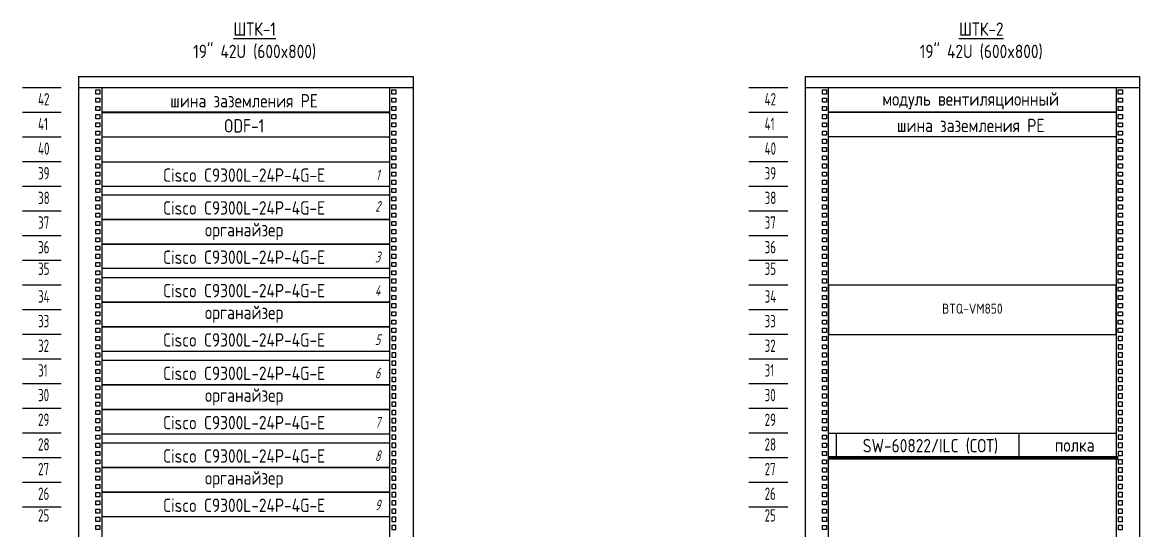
# Model space of a CAD drawing. Header units: millimetres. Extents: x 5341 to 10690, y -2643 to -1904.
# Drawn here: x 9082 to 9290.8, y -2527.8 to -2432.8 of the extents above; entities that cross this region are included whole.
import ezdxf
from ezdxf.enums import TextEntityAlignment as Align

# ---------------------------------------------------------------- set-up
doc = ezdxf.new("R2010")
doc.units = ezdxf.units.MM
doc.styles.add('ROM25', font='romans.shx', dxfattribs={"width": 0.8, "height": 250})
doc.styles.add('ЦАММИТ', font='cs_gost2304.shx', dxfattribs={"width": 0.8})

msp = doc.modelspace()

# ---------------------------------------------------------------- linework, layer by layer
for p, q in [((9092.47, -2442.927), (9092.47, -2642.739)), ((9092.47, -2442.927), (9154.98, -2442.927)), ((9154.98, -2442.927), (9154.98, -2642.739)), ((9228.274, -2442.927), (9228.274, -2642.739)), ((9228.274, -2442.927), (9290.784, -2442.927)), ((9290.784, -2442.927), (9290.784, -2642.739)), ((9089.2, -2445.065), (9081.954, -2445.065)), ((9089.2, -2445.065), (9081.954, -2445.065)), ((9092.47, -2444.996), (9154.98, -2444.996)), ((9096.845, -2638.601), (9096.845, -2444.996)), ((9150.605, -2444.996), (9150.605, -2638.601)), ((9225.004, -2445.065), (9217.758, -2445.065)), ((9225.004, -2445.065), (9217.758, -2445.065)), ((9228.274, -2444.996), (9290.784, -2444.996)), ((9232.649, -2638.601), (9232.649, -2444.996)), ((9286.409, -2444.996), (9286.409, -2638.601)), ((9089.2, -2449.673), (9081.954, -2449.673)), ((9089.2, -2449.673), (9081.954, -2449.673)), ((9225.004, -2449.673), (9217.758, -2449.673)), ((9225.004, -2449.673), (9217.758, -2449.673)), ((9089.2, -2454.281), (9081.954, -2454.281)), ((9089.2, -2454.281), (9081.954, -2454.281)), ((9225.004, -2454.281), (9217.758, -2454.281)), ((9225.004, -2454.281), (9217.758, -2454.281)), ((9089.2, -2458.889), (9081.954, -2458.889)), ((9089.2, -2458.889), (9081.954, -2458.889)), ((9225.004, -2458.889), (9217.758, -2458.889)), ((9225.004, -2458.889), (9217.758, -2458.889)), ((9089.2, -2463.497), (9081.954, -2463.497)), ((9089.2, -2463.497), (9081.954, -2463.497)), ((9225.004, -2463.497), (9217.758, -2463.497)), ((9225.004, -2463.497), (9217.758, -2463.497)), ((9089.2, -2468.105), (9081.954, -2468.105)), ((9089.2, -2468.105), (9081.954, -2468.105)), ((9225.004, -2468.105), (9217.758, -2468.105)), ((9225.004, -2468.105), (9217.758, -2468.105)), ((9089.2, -2472.713), (9081.954, -2472.713)), ((9089.2, -2472.713), (9081.954, -2472.713)), ((9225.004, -2472.713), (9217.758, -2472.713)), ((9225.004, -2472.713), (9217.758, -2472.713)), ((9089.2, -2477.321), (9081.954, -2477.321)), ((9089.2, -2477.321), (9081.954, -2477.321)), ((9225.004, -2477.321), (9217.758, -2477.321)), ((9225.004, -2477.321), (9217.758, -2477.321)), ((9089.2, -2481.929), (9081.954, -2481.929)), ((9089.2, -2481.929), (9081.954, -2481.929)), ((9225.004, -2481.929), (9217.758, -2481.929)), ((9225.004, -2481.929), (9217.758, -2481.929)), ((9089.2, -2486.537), (9081.954, -2486.537)), ((9089.2, -2486.537), (9081.954, -2486.537)), ((9225.004, -2486.537), (9217.758, -2486.537)), ((9225.004, -2486.537), (9217.758, -2486.537)), ((9089.2, -2491.145), (9081.954, -2491.145)), ((9089.2, -2491.145), (9081.954, -2491.145)), ((9092.47, -2491.145), (9092.47, -2642.739)), ((9154.98, -2491.145), (9154.98, -2642.739)), ((9225.004, -2491.145), (9217.758, -2491.145)), ((9225.004, -2491.145), (9217.758, -2491.145)), ((9228.274, -2491.145), (9228.274, -2642.739)), ((9290.784, -2491.145), (9290.784, -2642.739)), ((9089.2, -2495.753), (9081.954, -2495.753)), ((9089.2, -2495.753), (9081.954, -2495.753)), ((9225.004, -2495.753), (9217.758, -2495.753)), ((9225.004, -2495.753), (9217.758, -2495.753)), ((9089.2, -2500.361), (9081.954, -2500.361)), ((9089.2, -2500.361), (9081.954, -2500.361)), ((9225.004, -2500.361), (9217.758, -2500.361)), ((9225.004, -2500.361), (9217.758, -2500.361)), ((9089.2, -2504.969), (9081.954, -2504.969)), ((9089.2, -2504.969), (9081.954, -2504.969)), ((9225.004, -2504.969), (9217.758, -2504.969)), ((9225.004, -2504.969), (9217.758, -2504.969)), ((9089.2, -2509.577), (9081.954, -2509.577)), ((9089.2, -2509.577), (9081.954, -2509.577)), ((9225.004, -2509.577), (9217.758, -2509.577)), ((9225.004, -2509.577), (9217.758, -2509.577)), ((9089.2, -2514.185), (9081.954, -2514.185)), ((9089.2, -2514.185), (9081.954, -2514.185)), ((9225.004, -2514.185), (9217.758, -2514.185)), ((9225.004, -2514.185), (9217.758, -2514.185)), ((9089.2, -2518.793), (9081.954, -2518.793)), ((9089.2, -2518.793), (9081.954, -2518.793)), ((9225.004, -2518.793), (9217.758, -2518.793)), ((9225.004, -2518.793), (9217.758, -2518.793)), ((9089.2, -2523.401), (9081.954, -2523.401)), ((9089.2, -2523.401), (9081.954, -2523.401)), ((9225.004, -2523.401), (9217.758, -2523.401)), ((9225.004, -2523.401), (9217.758, -2523.401))]:
    msp.add_line(p, q)
for points in [[(9096.845, -2444.996), (9150.605, -2444.996), (9150.605, -2449.604), (9096.845, -2449.604)], [(9232.649, -2444.996), (9286.409, -2444.996), (9286.409, -2449.604), (9232.649, -2449.604)], [(9095.693, -2445.434), (9096.461, -2445.434), (9096.461, -2446.202), (9095.693, -2446.202)], [(9095.693, -2445.434), (9096.461, -2445.434), (9096.461, -2446.202), (9095.693, -2446.202)], [(9095.693, -2446.97), (9096.461, -2446.97), (9096.461, -2447.738), (9095.693, -2447.738)], [(9095.693, -2446.97), (9096.461, -2446.97), (9096.461, -2447.738), (9095.693, -2447.738)], [(9150.989, -2445.434), (9151.757, -2445.434), (9151.757, -2446.202), (9150.989, -2446.202)], [(9150.989, -2445.434), (9151.757, -2445.434), (9151.757, -2446.202), (9150.989, -2446.202)], [(9150.989, -2446.97), (9151.757, -2446.97), (9151.757, -2447.738), (9150.989, -2447.738)], [(9150.989, -2446.97), (9151.757, -2446.97), (9151.757, -2447.738), (9150.989, -2447.738)], [(9231.497, -2445.434), (9232.265, -2445.434), (9232.265, -2446.202), (9231.497, -2446.202)], [(9231.497, -2445.434), (9232.265, -2445.434), (9232.265, -2446.202), (9231.497, -2446.202)], [(9231.497, -2446.97), (9232.265, -2446.97), (9232.265, -2447.738), (9231.497, -2447.738)], [(9231.497, -2446.97), (9232.265, -2446.97), (9232.265, -2447.738), (9231.497, -2447.738)], [(9286.793, -2445.434), (9287.561, -2445.434), (9287.561, -2446.202), (9286.793, -2446.202)], [(9286.793, -2445.434), (9287.561, -2445.434), (9287.561, -2446.202), (9286.793, -2446.202)], [(9286.793, -2446.97), (9287.561, -2446.97), (9287.561, -2447.738), (9286.793, -2447.738)], [(9286.793, -2446.97), (9287.561, -2446.97), (9287.561, -2447.738), (9286.793, -2447.738)], [(9095.693, -2448.506), (9096.461, -2448.506), (9096.461, -2449.274), (9095.693, -2449.274)], [(9095.693, -2448.506), (9096.461, -2448.506), (9096.461, -2449.274), (9095.693, -2449.274)], [(9150.989, -2448.506), (9151.757, -2448.506), (9151.757, -2449.274), (9150.989, -2449.274)], [(9150.989, -2448.506), (9151.757, -2448.506), (9151.757, -2449.274), (9150.989, -2449.274)], [(9231.497, -2448.506), (9232.265, -2448.506), (9232.265, -2449.274), (9231.497, -2449.274)], [(9231.497, -2448.506), (9232.265, -2448.506), (9232.265, -2449.274), (9231.497, -2449.274)], [(9286.793, -2448.506), (9287.561, -2448.506), (9287.561, -2449.274), (9286.793, -2449.274)], [(9286.793, -2448.506), (9287.561, -2448.506), (9287.561, -2449.274), (9286.793, -2449.274)], [(9095.693, -2450.042), (9096.461, -2450.042), (9096.461, -2450.81), (9095.693, -2450.81)], [(9095.693, -2450.042), (9096.461, -2450.042), (9096.461, -2450.81), (9095.693, -2450.81)], [(9095.693, -2451.578), (9096.461, -2451.578), (9096.461, -2452.346), (9095.693, -2452.346)], [(9095.693, -2451.578), (9096.461, -2451.578), (9096.461, -2452.346), (9095.693, -2452.346)], [(9096.845, -2449.673), (9150.605, -2449.673), (9150.605, -2454.281), (9096.845, -2454.281)], [(9150.989, -2450.042), (9151.757, -2450.042), (9151.757, -2450.81), (9150.989, -2450.81)], [(9150.989, -2450.042), (9151.757, -2450.042), (9151.757, -2450.81), (9150.989, -2450.81)], [(9150.989, -2451.578), (9151.757, -2451.578), (9151.757, -2452.346), (9150.989, -2452.346)], [(9150.989, -2451.578), (9151.757, -2451.578), (9151.757, -2452.346), (9150.989, -2452.346)], [(9231.497, -2450.042), (9232.265, -2450.042), (9232.265, -2450.81), (9231.497, -2450.81)], [(9231.497, -2450.042), (9232.265, -2450.042), (9232.265, -2450.81), (9231.497, -2450.81)], [(9231.497, -2451.578), (9232.265, -2451.578), (9232.265, -2452.346), (9231.497, -2452.346)], [(9231.497, -2451.578), (9232.265, -2451.578), (9232.265, -2452.346), (9231.497, -2452.346)], [(9232.649, -2449.604), (9286.409, -2449.604), (9286.409, -2454.212), (9232.649, -2454.212)], [(9286.793, -2450.042), (9287.561, -2450.042), (9287.561, -2450.81), (9286.793, -2450.81)], [(9286.793, -2450.042), (9287.561, -2450.042), (9287.561, -2450.81), (9286.793, -2450.81)], [(9286.793, -2451.578), (9287.561, -2451.578), (9287.561, -2452.346), (9286.793, -2452.346)], [(9286.793, -2451.578), (9287.561, -2451.578), (9287.561, -2452.346), (9286.793, -2452.346)], [(9095.693, -2453.114), (9096.461, -2453.114), (9096.461, -2453.882), (9095.693, -2453.882)], [(9095.693, -2453.114), (9096.461, -2453.114), (9096.461, -2453.882), (9095.693, -2453.882)], [(9150.989, -2453.114), (9151.757, -2453.114), (9151.757, -2453.882), (9150.989, -2453.882)], [(9150.989, -2453.114), (9151.757, -2453.114), (9151.757, -2453.882), (9150.989, -2453.882)], [(9231.497, -2453.114), (9232.265, -2453.114), (9232.265, -2453.882), (9231.497, -2453.882)], [(9231.497, -2453.114), (9232.265, -2453.114), (9232.265, -2453.882), (9231.497, -2453.882)], [(9286.793, -2453.114), (9287.561, -2453.114), (9287.561, -2453.882), (9286.793, -2453.882)], [(9286.793, -2453.114), (9287.561, -2453.114), (9287.561, -2453.882), (9286.793, -2453.882)], [(9095.693, -2454.65), (9096.461, -2454.65), (9096.461, -2455.418), (9095.693, -2455.418)], [(9095.693, -2454.65), (9096.461, -2454.65), (9096.461, -2455.418), (9095.693, -2455.418)], [(9150.989, -2454.65), (9151.757, -2454.65), (9151.757, -2455.418), (9150.989, -2455.418)], [(9150.989, -2454.65), (9151.757, -2454.65), (9151.757, -2455.418), (9150.989, -2455.418)], [(9231.497, -2454.65), (9232.265, -2454.65), (9232.265, -2455.418), (9231.497, -2455.418)], [(9231.497, -2454.65), (9232.265, -2454.65), (9232.265, -2455.418), (9231.497, -2455.418)], [(9286.793, -2454.65), (9287.561, -2454.65), (9287.561, -2455.418), (9286.793, -2455.418)], [(9286.793, -2454.65), (9287.561, -2454.65), (9287.561, -2455.418), (9286.793, -2455.418)], [(9095.693, -2456.186), (9096.461, -2456.186), (9096.461, -2456.954), (9095.693, -2456.954)], [(9095.693, -2456.186), (9096.461, -2456.186), (9096.461, -2456.954), (9095.693, -2456.954)], [(9095.693, -2457.722), (9096.461, -2457.722), (9096.461, -2458.49), (9095.693, -2458.49)], [(9095.693, -2457.722), (9096.461, -2457.722), (9096.461, -2458.49), (9095.693, -2458.49)], [(9150.989, -2456.186), (9151.757, -2456.186), (9151.757, -2456.954), (9150.989, -2456.954)], [(9150.989, -2456.186), (9151.757, -2456.186), (9151.757, -2456.954), (9150.989, -2456.954)], [(9150.989, -2457.722), (9151.757, -2457.722), (9151.757, -2458.49), (9150.989, -2458.49)], [(9150.989, -2457.722), (9151.757, -2457.722), (9151.757, -2458.49), (9150.989, -2458.49)], [(9231.497, -2456.186), (9232.265, -2456.186), (9232.265, -2456.954), (9231.497, -2456.954)], [(9231.497, -2456.186), (9232.265, -2456.186), (9232.265, -2456.954), (9231.497, -2456.954)], [(9231.497, -2457.722), (9232.265, -2457.722), (9232.265, -2458.49), (9231.497, -2458.49)], [(9231.497, -2457.722), (9232.265, -2457.722), (9232.265, -2458.49), (9231.497, -2458.49)], [(9286.793, -2456.186), (9287.561, -2456.186), (9287.561, -2456.954), (9286.793, -2456.954)], [(9286.793, -2456.186), (9287.561, -2456.186), (9287.561, -2456.954), (9286.793, -2456.954)], [(9286.793, -2457.722), (9287.561, -2457.722), (9287.561, -2458.49), (9286.793, -2458.49)], [(9286.793, -2457.722), (9287.561, -2457.722), (9287.561, -2458.49), (9286.793, -2458.49)], [(9095.693, -2459.258), (9096.461, -2459.258), (9096.461, -2460.026), (9095.693, -2460.026)], [(9095.693, -2459.258), (9096.461, -2459.258), (9096.461, -2460.026), (9095.693, -2460.026)], [(9096.845, -2458.889), (9150.605, -2458.889), (9150.605, -2463.497), (9096.845, -2463.497)], [(9150.989, -2459.258), (9151.757, -2459.258), (9151.757, -2460.026), (9150.989, -2460.026)], [(9150.989, -2459.258), (9151.757, -2459.258), (9151.757, -2460.026), (9150.989, -2460.026)], [(9231.497, -2459.258), (9232.265, -2459.258), (9232.265, -2460.026), (9231.497, -2460.026)], [(9231.497, -2459.258), (9232.265, -2459.258), (9232.265, -2460.026), (9231.497, -2460.026)], [(9286.793, -2459.258), (9287.561, -2459.258), (9287.561, -2460.026), (9286.793, -2460.026)], [(9286.793, -2459.258), (9287.561, -2459.258), (9287.561, -2460.026), (9286.793, -2460.026)], [(9095.693, -2460.794), (9096.461, -2460.794), (9096.461, -2461.562), (9095.693, -2461.562)], [(9095.693, -2460.794), (9096.461, -2460.794), (9096.461, -2461.562), (9095.693, -2461.562)], [(9150.989, -2460.794), (9151.757, -2460.794), (9151.757, -2461.562), (9150.989, -2461.562)], [(9150.989, -2460.794), (9151.757, -2460.794), (9151.757, -2461.562), (9150.989, -2461.562)], [(9231.497, -2460.794), (9232.265, -2460.794), (9232.265, -2461.562), (9231.497, -2461.562)], [(9231.497, -2460.794), (9232.265, -2460.794), (9232.265, -2461.562), (9231.497, -2461.562)], [(9286.793, -2460.794), (9287.561, -2460.794), (9287.561, -2461.562), (9286.793, -2461.562)], [(9286.793, -2460.794), (9287.561, -2460.794), (9287.561, -2461.562), (9286.793, -2461.562)], [(9095.693, -2462.33), (9096.461, -2462.33), (9096.461, -2463.098), (9095.693, -2463.098)], [(9095.693, -2462.33), (9096.461, -2462.33), (9096.461, -2463.098), (9095.693, -2463.098)], [(9095.693, -2463.866), (9096.461, -2463.866), (9096.461, -2464.634), (9095.693, -2464.634)], [(9095.693, -2463.866), (9096.461, -2463.866), (9096.461, -2464.634), (9095.693, -2464.634)], [(9150.989, -2462.33), (9151.757, -2462.33), (9151.757, -2463.098), (9150.989, -2463.098)], [(9150.989, -2462.33), (9151.757, -2462.33), (9151.757, -2463.098), (9150.989, -2463.098)], [(9150.989, -2463.866), (9151.757, -2463.866), (9151.757, -2464.634), (9150.989, -2464.634)], [(9150.989, -2463.866), (9151.757, -2463.866), (9151.757, -2464.634), (9150.989, -2464.634)], [(9231.497, -2462.33), (9232.265, -2462.33), (9232.265, -2463.098), (9231.497, -2463.098)], [(9231.497, -2462.33), (9232.265, -2462.33), (9232.265, -2463.098), (9231.497, -2463.098)], [(9231.497, -2463.866), (9232.265, -2463.866), (9232.265, -2464.634), (9231.497, -2464.634)], [(9231.497, -2463.866), (9232.265, -2463.866), (9232.265, -2464.634), (9231.497, -2464.634)], [(9286.793, -2462.33), (9287.561, -2462.33), (9287.561, -2463.098), (9286.793, -2463.098)], [(9286.793, -2462.33), (9287.561, -2462.33), (9287.561, -2463.098), (9286.793, -2463.098)], [(9286.793, -2463.866), (9287.561, -2463.866), (9287.561, -2464.634), (9286.793, -2464.634)], [(9286.793, -2463.866), (9287.561, -2463.866), (9287.561, -2464.634), (9286.793, -2464.634)], [(9095.693, -2465.402), (9096.461, -2465.402), (9096.461, -2466.17), (9095.693, -2466.17)], [(9095.693, -2465.402), (9096.461, -2465.402), (9096.461, -2466.17), (9095.693, -2466.17)], [(9096.845, -2465.016), (9150.605, -2465.016), (9150.605, -2469.624), (9096.845, -2469.624)], [(9150.989, -2465.402), (9151.757, -2465.402), (9151.757, -2466.17), (9150.989, -2466.17)], [(9150.989, -2465.402), (9151.757, -2465.402), (9151.757, -2466.17), (9150.989, -2466.17)], [(9231.497, -2465.402), (9232.265, -2465.402), (9232.265, -2466.17), (9231.497, -2466.17)], [(9231.497, -2465.402), (9232.265, -2465.402), (9232.265, -2466.17), (9231.497, -2466.17)], [(9286.793, -2465.402), (9287.561, -2465.402), (9287.561, -2466.17), (9286.793, -2466.17)], [(9286.793, -2465.402), (9287.561, -2465.402), (9287.561, -2466.17), (9286.793, -2466.17)], [(9095.693, -2466.938), (9096.461, -2466.938), (9096.461, -2467.706), (9095.693, -2467.706)], [(9095.693, -2466.938), (9096.461, -2466.938), (9096.461, -2467.706), (9095.693, -2467.706)], [(9150.989, -2466.938), (9151.757, -2466.938), (9151.757, -2467.706), (9150.989, -2467.706)], [(9150.989, -2466.938), (9151.757, -2466.938), (9151.757, -2467.706), (9150.989, -2467.706)], [(9231.497, -2466.938), (9232.265, -2466.938), (9232.265, -2467.706), (9231.497, -2467.706)], [(9231.497, -2466.938), (9232.265, -2466.938), (9232.265, -2467.706), (9231.497, -2467.706)], [(9286.793, -2466.938), (9287.561, -2466.938), (9287.561, -2467.706), (9286.793, -2467.706)], [(9286.793, -2466.938), (9287.561, -2466.938), (9287.561, -2467.706), (9286.793, -2467.706)], [(9095.693, -2468.474), (9096.461, -2468.474), (9096.461, -2469.242), (9095.693, -2469.242)], [(9095.693, -2468.474), (9096.461, -2468.474), (9096.461, -2469.242), (9095.693, -2469.242)], [(9095.693, -2470.01), (9096.461, -2470.01), (9096.461, -2470.778), (9095.693, -2470.778)], [(9095.693, -2470.01), (9096.461, -2470.01), (9096.461, -2470.778), (9095.693, -2470.778)], [(9096.845, -2469.624), (9150.605, -2469.624), (9150.605, -2474.232), (9096.845, -2474.232)], [(9150.989, -2468.474), (9151.757, -2468.474), (9151.757, -2469.242), (9150.989, -2469.242)], [(9150.989, -2468.474), (9151.757, -2468.474), (9151.757, -2469.242), (9150.989, -2469.242)], [(9150.989, -2470.01), (9151.757, -2470.01), (9151.757, -2470.778), (9150.989, -2470.778)], [(9150.989, -2470.01), (9151.757, -2470.01), (9151.757, -2470.778), (9150.989, -2470.778)], [(9231.497, -2468.474), (9232.265, -2468.474), (9232.265, -2469.242), (9231.497, -2469.242)], [(9231.497, -2468.474), (9232.265, -2468.474), (9232.265, -2469.242), (9231.497, -2469.242)], [(9231.497, -2470.01), (9232.265, -2470.01), (9232.265, -2470.778), (9231.497, -2470.778)], [(9231.497, -2470.01), (9232.265, -2470.01), (9232.265, -2470.778), (9231.497, -2470.778)], [(9286.793, -2468.474), (9287.561, -2468.474), (9287.561, -2469.242), (9286.793, -2469.242)], [(9286.793, -2468.474), (9287.561, -2468.474), (9287.561, -2469.242), (9286.793, -2469.242)], [(9286.793, -2470.01), (9287.561, -2470.01), (9287.561, -2470.778), (9286.793, -2470.778)], [(9286.793, -2470.01), (9287.561, -2470.01), (9287.561, -2470.778), (9286.793, -2470.778)], [(9095.693, -2471.546), (9096.461, -2471.546), (9096.461, -2472.314), (9095.693, -2472.314)], [(9095.693, -2471.546), (9096.461, -2471.546), (9096.461, -2472.314), (9095.693, -2472.314)], [(9150.989, -2471.546), (9151.757, -2471.546), (9151.757, -2472.314), (9150.989, -2472.314)], [(9150.989, -2471.546), (9151.757, -2471.546), (9151.757, -2472.314), (9150.989, -2472.314)], [(9231.497, -2471.546), (9232.265, -2471.546), (9232.265, -2472.314), (9231.497, -2472.314)], [(9231.497, -2471.546), (9232.265, -2471.546), (9232.265, -2472.314), (9231.497, -2472.314)], [(9286.793, -2471.546), (9287.561, -2471.546), (9287.561, -2472.314), (9286.793, -2472.314)], [(9286.793, -2471.546), (9287.561, -2471.546), (9287.561, -2472.314), (9286.793, -2472.314)], [(9095.693, -2473.082), (9096.461, -2473.082), (9096.461, -2473.85), (9095.693, -2473.85)], [(9095.693, -2473.082), (9096.461, -2473.082), (9096.461, -2473.85), (9095.693, -2473.85)], [(9095.693, -2474.618), (9096.461, -2474.618), (9096.461, -2475.386), (9095.693, -2475.386)], [(9095.693, -2474.618), (9096.461, -2474.618), (9096.461, -2475.386), (9095.693, -2475.386)], [(9096.845, -2474.232), (9150.605, -2474.232), (9150.605, -2478.84), (9096.845, -2478.84)], [(9150.989, -2473.082), (9151.757, -2473.082), (9151.757, -2473.85), (9150.989, -2473.85)], [(9150.989, -2473.082), (9151.757, -2473.082), (9151.757, -2473.85), (9150.989, -2473.85)], [(9150.989, -2474.618), (9151.757, -2474.618), (9151.757, -2475.386), (9150.989, -2475.386)], [(9150.989, -2474.618), (9151.757, -2474.618), (9151.757, -2475.386), (9150.989, -2475.386)], [(9231.497, -2473.082), (9232.265, -2473.082), (9232.265, -2473.85), (9231.497, -2473.85)], [(9231.497, -2473.082), (9232.265, -2473.082), (9232.265, -2473.85), (9231.497, -2473.85)], [(9231.497, -2474.618), (9232.265, -2474.618), (9232.265, -2475.386), (9231.497, -2475.386)], [(9231.497, -2474.618), (9232.265, -2474.618), (9232.265, -2475.386), (9231.497, -2475.386)], [(9286.793, -2473.082), (9287.561, -2473.082), (9287.561, -2473.85), (9286.793, -2473.85)], [(9286.793, -2473.082), (9287.561, -2473.082), (9287.561, -2473.85), (9286.793, -2473.85)], [(9286.793, -2474.618), (9287.561, -2474.618), (9287.561, -2475.386), (9286.793, -2475.386)], [(9286.793, -2474.618), (9287.561, -2474.618), (9287.561, -2475.386), (9286.793, -2475.386)], [(9095.693, -2476.154), (9096.461, -2476.154), (9096.461, -2476.922), (9095.693, -2476.922)], [(9095.693, -2476.154), (9096.461, -2476.154), (9096.461, -2476.922), (9095.693, -2476.922)], [(9150.989, -2476.154), (9151.757, -2476.154), (9151.757, -2476.922), (9150.989, -2476.922)], [(9150.989, -2476.154), (9151.757, -2476.154), (9151.757, -2476.922), (9150.989, -2476.922)], [(9231.497, -2476.154), (9232.265, -2476.154), (9232.265, -2476.922), (9231.497, -2476.922)], [(9231.497, -2476.154), (9232.265, -2476.154), (9232.265, -2476.922), (9231.497, -2476.922)], [(9286.793, -2476.154), (9287.561, -2476.154), (9287.561, -2476.922), (9286.793, -2476.922)], [(9286.793, -2476.154), (9287.561, -2476.154), (9287.561, -2476.922), (9286.793, -2476.922)], [(9095.693, -2477.69), (9096.461, -2477.69), (9096.461, -2478.458), (9095.693, -2478.458)], [(9095.693, -2477.69), (9096.461, -2477.69), (9096.461, -2478.458), (9095.693, -2478.458)], [(9150.989, -2477.69), (9151.757, -2477.69), (9151.757, -2478.458), (9150.989, -2478.458)], [(9150.989, -2477.69), (9151.757, -2477.69), (9151.757, -2478.458), (9150.989, -2478.458)], [(9231.497, -2477.69), (9232.265, -2477.69), (9232.265, -2478.458), (9231.497, -2478.458)], [(9231.497, -2477.69), (9232.265, -2477.69), (9232.265, -2478.458), (9231.497, -2478.458)], [(9286.793, -2477.69), (9287.561, -2477.69), (9287.561, -2478.458), (9286.793, -2478.458)], [(9286.793, -2477.69), (9287.561, -2477.69), (9287.561, -2478.458), (9286.793, -2478.458)], [(9095.693, -2479.226), (9096.461, -2479.226), (9096.461, -2479.994), (9095.693, -2479.994)], [(9095.693, -2479.226), (9096.461, -2479.226), (9096.461, -2479.994), (9095.693, -2479.994)], [(9095.693, -2480.762), (9096.461, -2480.762), (9096.461, -2481.53), (9095.693, -2481.53)], [(9095.693, -2480.762), (9096.461, -2480.762), (9096.461, -2481.53), (9095.693, -2481.53)], [(9096.845, -2480.472), (9150.605, -2480.472), (9150.605, -2485.08), (9096.845, -2485.08)], [(9150.989, -2479.226), (9151.757, -2479.226), (9151.757, -2479.994), (9150.989, -2479.994)], [(9150.989, -2479.226), (9151.757, -2479.226), (9151.757, -2479.994), (9150.989, -2479.994)], [(9150.989, -2480.762), (9151.757, -2480.762), (9151.757, -2481.53), (9150.989, -2481.53)], [(9150.989, -2480.762), (9151.757, -2480.762), (9151.757, -2481.53), (9150.989, -2481.53)], [(9231.497, -2479.226), (9232.265, -2479.226), (9232.265, -2479.994), (9231.497, -2479.994)], [(9231.497, -2479.226), (9232.265, -2479.226), (9232.265, -2479.994), (9231.497, -2479.994)], [(9231.497, -2480.762), (9232.265, -2480.762), (9232.265, -2481.53), (9231.497, -2481.53)], [(9231.497, -2480.762), (9232.265, -2480.762), (9232.265, -2481.53), (9231.497, -2481.53)], [(9286.793, -2479.226), (9287.561, -2479.226), (9287.561, -2479.994), (9286.793, -2479.994)], [(9286.793, -2479.226), (9287.561, -2479.226), (9287.561, -2479.994), (9286.793, -2479.994)], [(9286.793, -2480.762), (9287.561, -2480.762), (9287.561, -2481.53), (9286.793, -2481.53)], [(9286.793, -2480.762), (9287.561, -2480.762), (9287.561, -2481.53), (9286.793, -2481.53)], [(9095.693, -2482.298), (9096.461, -2482.298), (9096.461, -2483.066), (9095.693, -2483.066)], [(9095.693, -2482.298), (9096.461, -2482.298), (9096.461, -2483.066), (9095.693, -2483.066)], [(9150.989, -2482.298), (9151.757, -2482.298), (9151.757, -2483.066), (9150.989, -2483.066)], [(9150.989, -2482.298), (9151.757, -2482.298), (9151.757, -2483.066), (9150.989, -2483.066)], [(9231.497, -2482.298), (9232.265, -2482.298), (9232.265, -2483.066), (9231.497, -2483.066)], [(9231.497, -2482.298), (9232.265, -2482.298), (9232.265, -2483.066), (9231.497, -2483.066)], [(9232.649, -2491.145), (9286.409, -2491.145), (9286.409, -2481.929), (9232.649, -2481.929)], [(9286.793, -2482.298), (9287.561, -2482.298), (9287.561, -2483.066), (9286.793, -2483.066)], [(9286.793, -2482.298), (9287.561, -2482.298), (9287.561, -2483.066), (9286.793, -2483.066)], [(9095.693, -2483.834), (9096.461, -2483.834), (9096.461, -2484.602), (9095.693, -2484.602)], [(9095.693, -2483.834), (9096.461, -2483.834), (9096.461, -2484.602), (9095.693, -2484.602)], [(9096.845, -2485.08), (9150.605, -2485.08), (9150.605, -2489.688), (9096.845, -2489.688)], [(9150.989, -2483.834), (9151.757, -2483.834), (9151.757, -2484.602), (9150.989, -2484.602)], [(9150.989, -2483.834), (9151.757, -2483.834), (9151.757, -2484.602), (9150.989, -2484.602)], [(9231.497, -2483.834), (9232.265, -2483.834), (9232.265, -2484.602), (9231.497, -2484.602)], [(9231.497, -2483.834), (9232.265, -2483.834), (9232.265, -2484.602), (9231.497, -2484.602)], [(9286.793, -2483.834), (9287.561, -2483.834), (9287.561, -2484.602), (9286.793, -2484.602)], [(9286.793, -2483.834), (9287.561, -2483.834), (9287.561, -2484.602), (9286.793, -2484.602)], [(9095.693, -2485.37), (9096.461, -2485.37), (9096.461, -2486.138), (9095.693, -2486.138)], [(9095.693, -2485.37), (9096.461, -2485.37), (9096.461, -2486.138), (9095.693, -2486.138)], [(9095.693, -2486.906), (9096.461, -2486.906), (9096.461, -2487.674), (9095.693, -2487.674)], [(9095.693, -2486.906), (9096.461, -2486.906), (9096.461, -2487.674), (9095.693, -2487.674)], [(9150.989, -2485.37), (9151.757, -2485.37), (9151.757, -2486.138), (9150.989, -2486.138)], [(9150.989, -2485.37), (9151.757, -2485.37), (9151.757, -2486.138), (9150.989, -2486.138)], [(9150.989, -2486.906), (9151.757, -2486.906), (9151.757, -2487.674), (9150.989, -2487.674)], [(9150.989, -2486.906), (9151.757, -2486.906), (9151.757, -2487.674), (9150.989, -2487.674)], [(9231.497, -2485.37), (9232.265, -2485.37), (9232.265, -2486.138), (9231.497, -2486.138)], [(9231.497, -2485.37), (9232.265, -2485.37), (9232.265, -2486.138), (9231.497, -2486.138)], [(9231.497, -2486.906), (9232.265, -2486.906), (9232.265, -2487.674), (9231.497, -2487.674)], [(9231.497, -2486.906), (9232.265, -2486.906), (9232.265, -2487.674), (9231.497, -2487.674)], [(9286.793, -2485.37), (9287.561, -2485.37), (9287.561, -2486.138), (9286.793, -2486.138)], [(9286.793, -2485.37), (9287.561, -2485.37), (9287.561, -2486.138), (9286.793, -2486.138)], [(9286.793, -2486.906), (9287.561, -2486.906), (9287.561, -2487.674), (9286.793, -2487.674)], [(9286.793, -2486.906), (9287.561, -2486.906), (9287.561, -2487.674), (9286.793, -2487.674)], [(9095.693, -2488.442), (9096.461, -2488.442), (9096.461, -2489.21), (9095.693, -2489.21)], [(9095.693, -2488.442), (9096.461, -2488.442), (9096.461, -2489.21), (9095.693, -2489.21)], [(9150.989, -2488.442), (9151.757, -2488.442), (9151.757, -2489.21), (9150.989, -2489.21)], [(9150.989, -2488.442), (9151.757, -2488.442), (9151.757, -2489.21), (9150.989, -2489.21)], [(9231.497, -2488.442), (9232.265, -2488.442), (9232.265, -2489.21), (9231.497, -2489.21)], [(9231.497, -2488.442), (9232.265, -2488.442), (9232.265, -2489.21), (9231.497, -2489.21)], [(9286.793, -2488.442), (9287.561, -2488.442), (9287.561, -2489.21), (9286.793, -2489.21)], [(9286.793, -2488.442), (9287.561, -2488.442), (9287.561, -2489.21), (9286.793, -2489.21)], [(9095.693, -2489.978), (9096.461, -2489.978), (9096.461, -2490.746), (9095.693, -2490.746)], [(9095.693, -2489.978), (9096.461, -2489.978), (9096.461, -2490.746), (9095.693, -2490.746)], [(9096.845, -2489.688), (9150.605, -2489.688), (9150.605, -2494.296), (9096.845, -2494.296)], [(9150.989, -2489.978), (9151.757, -2489.978), (9151.757, -2490.746), (9150.989, -2490.746)], [(9150.989, -2489.978), (9151.757, -2489.978), (9151.757, -2490.746), (9150.989, -2490.746)], [(9231.497, -2489.978), (9232.265, -2489.978), (9232.265, -2490.746), (9231.497, -2490.746)], [(9231.497, -2489.978), (9232.265, -2489.978), (9232.265, -2490.746), (9231.497, -2490.746)], [(9286.793, -2489.978), (9287.561, -2489.978), (9287.561, -2490.746), (9286.793, -2490.746)], [(9286.793, -2489.978), (9287.561, -2489.978), (9287.561, -2490.746), (9286.793, -2490.746)], [(9095.693, -2491.514), (9096.461, -2491.514), (9096.461, -2492.282), (9095.693, -2492.282)], [(9095.693, -2491.514), (9096.461, -2491.514), (9096.461, -2492.282), (9095.693, -2492.282)], [(9095.693, -2493.05), (9096.461, -2493.05), (9096.461, -2493.818), (9095.693, -2493.818)], [(9095.693, -2493.05), (9096.461, -2493.05), (9096.461, -2493.818), (9095.693, -2493.818)], [(9151.757, -2491.514), (9150.989, -2491.514), (9150.989, -2492.282), (9151.757, -2492.282)], [(9151.757, -2491.514), (9150.989, -2491.514), (9150.989, -2492.282), (9151.757, -2492.282)], [(9151.757, -2493.05), (9150.989, -2493.05), (9150.989, -2493.818), (9151.757, -2493.818)], [(9151.757, -2493.05), (9150.989, -2493.05), (9150.989, -2493.818), (9151.757, -2493.818)], [(9231.497, -2491.514), (9232.265, -2491.514), (9232.265, -2492.282), (9231.497, -2492.282)], [(9231.497, -2491.514), (9232.265, -2491.514), (9232.265, -2492.282), (9231.497, -2492.282)], [(9231.497, -2493.05), (9232.265, -2493.05), (9232.265, -2493.818), (9231.497, -2493.818)], [(9231.497, -2493.05), (9232.265, -2493.05), (9232.265, -2493.818), (9231.497, -2493.818)], [(9287.561, -2491.514), (9286.793, -2491.514), (9286.793, -2492.282), (9287.561, -2492.282)], [(9287.561, -2491.514), (9286.793, -2491.514), (9286.793, -2492.282), (9287.561, -2492.282)], [(9287.561, -2493.05), (9286.793, -2493.05), (9286.793, -2493.818), (9287.561, -2493.818)], [(9287.561, -2493.05), (9286.793, -2493.05), (9286.793, -2493.818), (9287.561, -2493.818)], [(9095.693, -2494.586), (9096.461, -2494.586), (9096.461, -2495.354), (9095.693, -2495.354)], [(9095.693, -2494.586), (9096.461, -2494.586), (9096.461, -2495.354), (9095.693, -2495.354)], [(9151.757, -2494.586), (9150.989, -2494.586), (9150.989, -2495.354), (9151.757, -2495.354)], [(9151.757, -2494.586), (9150.989, -2494.586), (9150.989, -2495.354), (9151.757, -2495.354)], [(9231.497, -2494.586), (9232.265, -2494.586), (9232.265, -2495.354), (9231.497, -2495.354)], [(9231.497, -2494.586), (9232.265, -2494.586), (9232.265, -2495.354), (9231.497, -2495.354)], [(9287.561, -2494.586), (9286.793, -2494.586), (9286.793, -2495.354), (9287.561, -2495.354)], [(9287.561, -2494.586), (9286.793, -2494.586), (9286.793, -2495.354), (9287.561, -2495.354)], [(9095.693, -2496.122), (9096.461, -2496.122), (9096.461, -2496.89), (9095.693, -2496.89)], [(9095.693, -2496.122), (9096.461, -2496.122), (9096.461, -2496.89), (9095.693, -2496.89)], [(9096.845, -2495.929), (9150.605, -2495.929), (9150.605, -2500.537), (9096.845, -2500.537)], [(9151.757, -2496.122), (9150.989, -2496.122), (9150.989, -2496.89), (9151.757, -2496.89)], [(9151.757, -2496.122), (9150.989, -2496.122), (9150.989, -2496.89), (9151.757, -2496.89)], [(9231.497, -2496.122), (9232.265, -2496.122), (9232.265, -2496.89), (9231.497, -2496.89)], [(9231.497, -2496.122), (9232.265, -2496.122), (9232.265, -2496.89), (9231.497, -2496.89)], [(9287.561, -2496.122), (9286.793, -2496.122), (9286.793, -2496.89), (9287.561, -2496.89)], [(9287.561, -2496.122), (9286.793, -2496.122), (9286.793, -2496.89), (9287.561, -2496.89)], [(9095.693, -2497.658), (9096.461, -2497.658), (9096.461, -2498.426), (9095.693, -2498.426)], [(9095.693, -2497.658), (9096.461, -2497.658), (9096.461, -2498.426), (9095.693, -2498.426)], [(9095.693, -2499.194), (9096.461, -2499.194), (9096.461, -2499.962), (9095.693, -2499.962)], [(9095.693, -2499.194), (9096.461, -2499.194), (9096.461, -2499.962), (9095.693, -2499.962)], [(9151.757, -2497.658), (9150.989, -2497.658), (9150.989, -2498.426), (9151.757, -2498.426)], [(9151.757, -2497.658), (9150.989, -2497.658), (9150.989, -2498.426), (9151.757, -2498.426)], [(9151.757, -2499.194), (9150.989, -2499.194), (9150.989, -2499.962), (9151.757, -2499.962)], [(9151.757, -2499.194), (9150.989, -2499.194), (9150.989, -2499.962), (9151.757, -2499.962)], [(9231.497, -2497.658), (9232.265, -2497.658), (9232.265, -2498.426), (9231.497, -2498.426)], [(9231.497, -2497.658), (9232.265, -2497.658), (9232.265, -2498.426), (9231.497, -2498.426)], [(9231.497, -2499.194), (9232.265, -2499.194), (9232.265, -2499.962), (9231.497, -2499.962)], [(9231.497, -2499.194), (9232.265, -2499.194), (9232.265, -2499.962), (9231.497, -2499.962)], [(9287.561, -2497.658), (9286.793, -2497.658), (9286.793, -2498.426), (9287.561, -2498.426)], [(9287.561, -2497.658), (9286.793, -2497.658), (9286.793, -2498.426), (9287.561, -2498.426)], [(9287.561, -2499.194), (9286.793, -2499.194), (9286.793, -2499.962), (9287.561, -2499.962)], [(9287.561, -2499.194), (9286.793, -2499.194), (9286.793, -2499.962), (9287.561, -2499.962)], [(9095.693, -2500.73), (9096.461, -2500.73), (9096.461, -2501.498), (9095.693, -2501.498)], [(9095.693, -2500.73), (9096.461, -2500.73), (9096.461, -2501.498), (9095.693, -2501.498)], [(9096.845, -2500.537), (9150.605, -2500.537), (9150.605, -2505.145), (9096.845, -2505.145)], [(9151.757, -2500.73), (9150.989, -2500.73), (9150.989, -2501.498), (9151.757, -2501.498)], [(9151.757, -2500.73), (9150.989, -2500.73), (9150.989, -2501.498), (9151.757, -2501.498)], [(9231.497, -2500.73), (9232.265, -2500.73), (9232.265, -2501.498), (9231.497, -2501.498)], [(9231.497, -2500.73), (9232.265, -2500.73), (9232.265, -2501.498), (9231.497, -2501.498)], [(9287.561, -2500.73), (9286.793, -2500.73), (9286.793, -2501.498), (9287.561, -2501.498)], [(9287.561, -2500.73), (9286.793, -2500.73), (9286.793, -2501.498), (9287.561, -2501.498)], [(9095.693, -2502.266), (9096.461, -2502.266), (9096.461, -2503.034), (9095.693, -2503.034)], [(9095.693, -2502.266), (9096.461, -2502.266), (9096.461, -2503.034), (9095.693, -2503.034)], [(9095.693, -2503.802), (9096.461, -2503.802), (9096.461, -2504.57), (9095.693, -2504.57)], [(9095.693, -2503.802), (9096.461, -2503.802), (9096.461, -2504.57), (9095.693, -2504.57)], [(9151.757, -2502.266), (9150.989, -2502.266), (9150.989, -2503.034), (9151.757, -2503.034)], [(9151.757, -2502.266), (9150.989, -2502.266), (9150.989, -2503.034), (9151.757, -2503.034)], [(9151.757, -2503.802), (9150.989, -2503.802), (9150.989, -2504.57), (9151.757, -2504.57)], [(9151.757, -2503.802), (9150.989, -2503.802), (9150.989, -2504.57), (9151.757, -2504.57)], [(9231.497, -2502.266), (9232.265, -2502.266), (9232.265, -2503.034), (9231.497, -2503.034)], [(9231.497, -2502.266), (9232.265, -2502.266), (9232.265, -2503.034), (9231.497, -2503.034)], [(9231.497, -2503.802), (9232.265, -2503.802), (9232.265, -2504.57), (9231.497, -2504.57)], [(9231.497, -2503.802), (9232.265, -2503.802), (9232.265, -2504.57), (9231.497, -2504.57)], [(9287.561, -2502.266), (9286.793, -2502.266), (9286.793, -2503.034), (9287.561, -2503.034)], [(9287.561, -2502.266), (9286.793, -2502.266), (9286.793, -2503.034), (9287.561, -2503.034)], [(9287.561, -2503.802), (9286.793, -2503.802), (9286.793, -2504.57), (9287.561, -2504.57)], [(9287.561, -2503.802), (9286.793, -2503.802), (9286.793, -2504.57), (9287.561, -2504.57)], [(9095.693, -2505.338), (9096.461, -2505.338), (9096.461, -2506.106), (9095.693, -2506.106)], [(9095.693, -2505.338), (9096.461, -2505.338), (9096.461, -2506.106), (9095.693, -2506.106)], [(9096.845, -2505.145), (9150.605, -2505.145), (9150.605, -2509.753), (9096.845, -2509.753)], [(9151.757, -2505.338), (9150.989, -2505.338), (9150.989, -2506.106), (9151.757, -2506.106)], [(9151.757, -2505.338), (9150.989, -2505.338), (9150.989, -2506.106), (9151.757, -2506.106)], [(9231.497, -2505.338), (9232.265, -2505.338), (9232.265, -2506.106), (9231.497, -2506.106)], [(9231.497, -2505.338), (9232.265, -2505.338), (9232.265, -2506.106), (9231.497, -2506.106)], [(9287.561, -2505.338), (9286.793, -2505.338), (9286.793, -2506.106), (9287.561, -2506.106)], [(9287.561, -2505.338), (9286.793, -2505.338), (9286.793, -2506.106), (9287.561, -2506.106)], [(9095.693, -2506.874), (9096.461, -2506.874), (9096.461, -2507.642), (9095.693, -2507.642)], [(9095.693, -2506.874), (9096.461, -2506.874), (9096.461, -2507.642), (9095.693, -2507.642)], [(9151.757, -2506.874), (9150.989, -2506.874), (9150.989, -2507.642), (9151.757, -2507.642)], [(9151.757, -2506.874), (9150.989, -2506.874), (9150.989, -2507.642), (9151.757, -2507.642)], [(9231.497, -2506.874), (9232.265, -2506.874), (9232.265, -2507.642), (9231.497, -2507.642)], [(9231.497, -2506.874), (9232.265, -2506.874), (9232.265, -2507.642), (9231.497, -2507.642)], [(9287.561, -2506.874), (9286.793, -2506.874), (9286.793, -2507.642), (9287.561, -2507.642)], [(9287.561, -2506.874), (9286.793, -2506.874), (9286.793, -2507.642), (9287.561, -2507.642)], [(9095.693, -2508.41), (9096.461, -2508.41), (9096.461, -2509.178), (9095.693, -2509.178)], [(9095.693, -2508.41), (9096.461, -2508.41), (9096.461, -2509.178), (9095.693, -2509.178)], [(9095.693, -2509.946), (9096.461, -2509.946), (9096.461, -2510.714), (9095.693, -2510.714)], [(9095.693, -2509.946), (9096.461, -2509.946), (9096.461, -2510.714), (9095.693, -2510.714)], [(9151.757, -2508.41), (9150.989, -2508.41), (9150.989, -2509.178), (9151.757, -2509.178)], [(9151.757, -2508.41), (9150.989, -2508.41), (9150.989, -2509.178), (9151.757, -2509.178)], [(9151.757, -2509.946), (9150.989, -2509.946), (9150.989, -2510.714), (9151.757, -2510.714)], [(9151.757, -2509.946), (9150.989, -2509.946), (9150.989, -2510.714), (9151.757, -2510.714)], [(9231.497, -2508.41), (9232.265, -2508.41), (9232.265, -2509.178), (9231.497, -2509.178)], [(9231.497, -2508.41), (9232.265, -2508.41), (9232.265, -2509.178), (9231.497, -2509.178)], [(9231.497, -2509.946), (9232.265, -2509.946), (9232.265, -2510.714), (9231.497, -2510.714)], [(9231.497, -2509.946), (9232.265, -2509.946), (9232.265, -2510.714), (9231.497, -2510.714)], [(9232.649, -2509.577), (9286.409, -2509.577), (9286.409, -2514.185), (9232.649, -2514.185)], [(9234.097, -2509.577), (9268.215, -2509.577), (9268.215, -2514.185), (9234.097, -2514.185)], [(9287.561, -2508.41), (9286.793, -2508.41), (9286.793, -2509.178), (9287.561, -2509.178)], [(9287.561, -2508.41), (9286.793, -2508.41), (9286.793, -2509.178), (9287.561, -2509.178)], [(9287.561, -2509.946), (9286.793, -2509.946), (9286.793, -2510.714), (9287.561, -2510.714)], [(9287.561, -2509.946), (9286.793, -2509.946), (9286.793, -2510.714), (9287.561, -2510.714)], [(9095.693, -2511.482), (9096.461, -2511.482), (9096.461, -2512.25), (9095.693, -2512.25)], [(9095.693, -2511.482), (9096.461, -2511.482), (9096.461, -2512.25), (9095.693, -2512.25)], [(9096.845, -2511.386), (9150.605, -2511.386), (9150.605, -2515.994), (9096.845, -2515.994)], [(9151.757, -2511.482), (9150.989, -2511.482), (9150.989, -2512.25), (9151.757, -2512.25)], [(9151.757, -2511.482), (9150.989, -2511.482), (9150.989, -2512.25), (9151.757, -2512.25)], [(9231.497, -2511.482), (9232.265, -2511.482), (9232.265, -2512.25), (9231.497, -2512.25)], [(9231.497, -2511.482), (9232.265, -2511.482), (9232.265, -2512.25), (9231.497, -2512.25)], [(9287.561, -2511.482), (9286.793, -2511.482), (9286.793, -2512.25), (9287.561, -2512.25)], [(9287.561, -2511.482), (9286.793, -2511.482), (9286.793, -2512.25), (9287.561, -2512.25)], [(9095.693, -2513.018), (9096.461, -2513.018), (9096.461, -2513.786), (9095.693, -2513.786)], [(9095.693, -2513.018), (9096.461, -2513.018), (9096.461, -2513.786), (9095.693, -2513.786)], [(9151.757, -2513.018), (9150.989, -2513.018), (9150.989, -2513.786), (9151.757, -2513.786)], [(9151.757, -2513.018), (9150.989, -2513.018), (9150.989, -2513.786), (9151.757, -2513.786)], [(9231.497, -2513.018), (9232.265, -2513.018), (9232.265, -2513.786), (9231.497, -2513.786)], [(9231.497, -2513.018), (9232.265, -2513.018), (9232.265, -2513.786), (9231.497, -2513.786)], [(9287.561, -2513.018), (9286.793, -2513.018), (9286.793, -2513.786), (9287.561, -2513.786)], [(9287.561, -2513.018), (9286.793, -2513.018), (9286.793, -2513.786), (9287.561, -2513.786)], [(9095.693, -2514.554), (9096.461, -2514.554), (9096.461, -2515.322), (9095.693, -2515.322)], [(9095.693, -2514.554), (9096.461, -2514.554), (9096.461, -2515.322), (9095.693, -2515.322)], [(9095.693, -2516.09), (9096.461, -2516.09), (9096.461, -2516.858), (9095.693, -2516.858)], [(9095.693, -2516.09), (9096.461, -2516.09), (9096.461, -2516.858), (9095.693, -2516.858)], [(9096.845, -2515.994), (9150.605, -2515.994), (9150.605, -2520.602), (9096.845, -2520.602)], [(9151.757, -2514.554), (9150.989, -2514.554), (9150.989, -2515.322), (9151.757, -2515.322)], [(9151.757, -2514.554), (9150.989, -2514.554), (9150.989, -2515.322), (9151.757, -2515.322)], [(9151.757, -2516.09), (9150.989, -2516.09), (9150.989, -2516.858), (9151.757, -2516.858)], [(9151.757, -2516.09), (9150.989, -2516.09), (9150.989, -2516.858), (9151.757, -2516.858)], [(9231.497, -2514.554), (9232.265, -2514.554), (9232.265, -2515.322), (9231.497, -2515.322)], [(9231.497, -2514.554), (9232.265, -2514.554), (9232.265, -2515.322), (9231.497, -2515.322)], [(9231.497, -2516.09), (9232.265, -2516.09), (9232.265, -2516.858), (9231.497, -2516.858)], [(9231.497, -2516.09), (9232.265, -2516.09), (9232.265, -2516.858), (9231.497, -2516.858)], [(9287.561, -2514.554), (9286.793, -2514.554), (9286.793, -2515.322), (9287.561, -2515.322)], [(9287.561, -2514.554), (9286.793, -2514.554), (9286.793, -2515.322), (9287.561, -2515.322)], [(9287.561, -2516.09), (9286.793, -2516.09), (9286.793, -2516.858), (9287.561, -2516.858)], [(9287.561, -2516.09), (9286.793, -2516.09), (9286.793, -2516.858), (9287.561, -2516.858)], [(9095.693, -2517.626), (9096.461, -2517.626), (9096.461, -2518.394), (9095.693, -2518.394)], [(9095.693, -2517.626), (9096.461, -2517.626), (9096.461, -2518.394), (9095.693, -2518.394)], [(9151.757, -2517.626), (9150.989, -2517.626), (9150.989, -2518.394), (9151.757, -2518.394)], [(9151.757, -2517.626), (9150.989, -2517.626), (9150.989, -2518.394), (9151.757, -2518.394)], [(9231.497, -2517.626), (9232.265, -2517.626), (9232.265, -2518.394), (9231.497, -2518.394)], [(9231.497, -2517.626), (9232.265, -2517.626), (9232.265, -2518.394), (9231.497, -2518.394)], [(9287.561, -2517.626), (9286.793, -2517.626), (9286.793, -2518.394), (9287.561, -2518.394)], [(9287.561, -2517.626), (9286.793, -2517.626), (9286.793, -2518.394), (9287.561, -2518.394)], [(9095.693, -2519.162), (9096.461, -2519.162), (9096.461, -2519.93), (9095.693, -2519.93)], [(9095.693, -2519.162), (9096.461, -2519.162), (9096.461, -2519.93), (9095.693, -2519.93)], [(9151.757, -2519.162), (9150.989, -2519.162), (9150.989, -2519.93), (9151.757, -2519.93)], [(9151.757, -2519.162), (9150.989, -2519.162), (9150.989, -2519.93), (9151.757, -2519.93)], [(9231.497, -2519.162), (9232.265, -2519.162), (9232.265, -2519.93), (9231.497, -2519.93)], [(9231.497, -2519.162), (9232.265, -2519.162), (9232.265, -2519.93), (9231.497, -2519.93)], [(9287.561, -2519.162), (9286.793, -2519.162), (9286.793, -2519.93), (9287.561, -2519.93)], [(9287.561, -2519.162), (9286.793, -2519.162), (9286.793, -2519.93), (9287.561, -2519.93)], [(9095.693, -2520.698), (9096.461, -2520.698), (9096.461, -2521.466), (9095.693, -2521.466)], [(9095.693, -2520.698), (9096.461, -2520.698), (9096.461, -2521.466), (9095.693, -2521.466)], [(9095.693, -2522.234), (9096.461, -2522.234), (9096.461, -2523.002), (9095.693, -2523.002)], [(9095.693, -2522.234), (9096.461, -2522.234), (9096.461, -2523.002), (9095.693, -2523.002)], [(9096.845, -2520.602), (9150.605, -2520.602), (9150.605, -2525.21), (9096.845, -2525.21)], [(9151.757, -2520.698), (9150.989, -2520.698), (9150.989, -2521.466), (9151.757, -2521.466)], [(9151.757, -2520.698), (9150.989, -2520.698), (9150.989, -2521.466), (9151.757, -2521.466)], [(9151.757, -2522.234), (9150.989, -2522.234), (9150.989, -2523.002), (9151.757, -2523.002)], [(9151.757, -2522.234), (9150.989, -2522.234), (9150.989, -2523.002), (9151.757, -2523.002)], [(9231.497, -2520.698), (9232.265, -2520.698), (9232.265, -2521.466), (9231.497, -2521.466)], [(9231.497, -2520.698), (9232.265, -2520.698), (9232.265, -2521.466), (9231.497, -2521.466)], [(9231.497, -2522.234), (9232.265, -2522.234), (9232.265, -2523.002), (9231.497, -2523.002)], [(9231.497, -2522.234), (9232.265, -2522.234), (9232.265, -2523.002), (9231.497, -2523.002)], [(9287.561, -2520.698), (9286.793, -2520.698), (9286.793, -2521.466), (9287.561, -2521.466)], [(9287.561, -2520.698), (9286.793, -2520.698), (9286.793, -2521.466), (9287.561, -2521.466)], [(9287.561, -2522.234), (9286.793, -2522.234), (9286.793, -2523.002), (9287.561, -2523.002)], [(9287.561, -2522.234), (9286.793, -2522.234), (9286.793, -2523.002), (9287.561, -2523.002)], [(9095.693, -2523.77), (9096.461, -2523.77), (9096.461, -2524.538), (9095.693, -2524.538)], [(9095.693, -2523.77), (9096.461, -2523.77), (9096.461, -2524.538), (9095.693, -2524.538)], [(9151.757, -2523.77), (9150.989, -2523.77), (9150.989, -2524.538), (9151.757, -2524.538)], [(9151.757, -2523.77), (9150.989, -2523.77), (9150.989, -2524.538), (9151.757, -2524.538)], [(9231.497, -2523.77), (9232.265, -2523.77), (9232.265, -2524.538), (9231.497, -2524.538)], [(9231.497, -2523.77), (9232.265, -2523.77), (9232.265, -2524.538), (9231.497, -2524.538)], [(9287.561, -2523.77), (9286.793, -2523.77), (9286.793, -2524.538), (9287.561, -2524.538)], [(9287.561, -2523.77), (9286.793, -2523.77), (9286.793, -2524.538), (9287.561, -2524.538)], [(9095.693, -2525.306), (9096.461, -2525.306), (9096.461, -2526.074), (9095.693, -2526.074)], [(9095.693, -2525.306), (9096.461, -2525.306), (9096.461, -2526.074), (9095.693, -2526.074)], [(9095.693, -2526.842), (9096.461, -2526.842), (9096.461, -2527.61), (9095.693, -2527.61)], [(9095.693, -2526.842), (9096.461, -2526.842), (9096.461, -2527.61), (9095.693, -2527.61)], [(9151.757, -2525.306), (9150.989, -2525.306), (9150.989, -2526.074), (9151.757, -2526.074)], [(9151.757, -2525.306), (9150.989, -2525.306), (9150.989, -2526.074), (9151.757, -2526.074)], [(9151.757, -2526.842), (9150.989, -2526.842), (9150.989, -2527.61), (9151.757, -2527.61)], [(9151.757, -2526.842), (9150.989, -2526.842), (9150.989, -2527.61), (9151.757, -2527.61)], [(9231.497, -2525.306), (9232.265, -2525.306), (9232.265, -2526.074), (9231.497, -2526.074)], [(9231.497, -2525.306), (9232.265, -2525.306), (9232.265, -2526.074), (9231.497, -2526.074)], [(9231.497, -2526.842), (9232.265, -2526.842), (9232.265, -2527.61), (9231.497, -2527.61)], [(9231.497, -2526.842), (9232.265, -2526.842), (9232.265, -2527.61), (9231.497, -2527.61)], [(9287.561, -2525.306), (9286.793, -2525.306), (9286.793, -2526.074), (9287.561, -2526.074)], [(9287.561, -2525.306), (9286.793, -2525.306), (9286.793, -2526.074), (9287.561, -2526.074)], [(9287.561, -2526.842), (9286.793, -2526.842), (9286.793, -2527.61), (9287.561, -2527.61)], [(9287.561, -2526.842), (9286.793, -2526.842), (9286.793, -2527.61), (9287.561, -2527.61)]]:
    msp.add_lwpolyline(points, close=True)
at = {"const_width": 0.7}
msp.add_lwpolyline([(9232.649, -2514.185), (9286.793, -2514.185)], dxfattribs=at)

# ---------------------------------------------------------------- texts
at = {"style": 'ЦАММИТ', "width": 0.8}
for s, p in [('42', (9084.891, -2448.332)), ('42', (9220.695, -2448.332)), ('41', (9084.891, -2452.94)), ('41', (9220.695, -2452.94)), ('40', (9084.891, -2457.548)), ('40', (9220.695, -2457.548)), ('39', (9084.891, -2462.156)), ('39', (9220.695, -2462.156)), ('38', (9084.891, -2466.764)), ('38', (9220.695, -2466.764)), ('37', (9084.891, -2471.372)), ('37', (9220.695, -2471.372)), ('36', (9084.891, -2475.98)), ('36', (9220.695, -2475.98)), ('35', (9084.891, -2480.022)), ('35', (9220.695, -2480.022)), ('34', (9084.891, -2485.196)), ('34', (9220.695, -2485.196)), ('33', (9084.891, -2489.804)), ('33', (9220.695, -2489.804)), ('32', (9084.891, -2494.412)), ('32', (9220.695, -2494.412)), ('31', (9084.891, -2499.02)), ('31', (9220.695, -2499.02)), ('30', (9084.891, -2503.628)), ('30', (9084.891, -2503.628)), ('30', (9220.695, -2503.628)), ('30', (9220.695, -2503.628)), ('29', (9084.891, -2508.236)), ('29', (9084.891, -2508.236)), ('29', (9220.695, -2508.236)), ('29', (9220.695, -2508.236)), ('28', (9084.891, -2512.844)), ('28', (9084.891, -2512.844)), ('28', (9220.695, -2512.844)), ('28', (9220.695, -2512.844)), ('27', (9084.891, -2517.452)), ('27', (9084.891, -2517.452)), ('27', (9220.695, -2517.452)), ('27', (9220.695, -2517.452)), ('26', (9084.891, -2522.06)), ('26', (9084.891, -2522.06)), ('26', (9220.695, -2522.06)), ('26', (9220.695, -2522.06)), ('25', (9084.891, -2526.102)), ('25', (9084.891, -2526.102)), ('25', (9220.695, -2526.102)), ('25', (9220.695, -2526.102))]:
    msp.add_text(s, height=2.304, dxfattribs=at).set_placement(p)
at = {"color": 0, "style": 'ROM25', "oblique": 15, "width": 0.644723}
for s, p in [('1', (9148.353, -2462.312)), ('2', (9148.353, -2468.212)), ('3', (9148.353, -2477.655)), ('4', (9148.353, -2483.895)), ('5', (9148.353, -2493.111)), ('6', (9148.353, -2499.352)), ('7', (9148.353, -2508.568)), ('8', (9148.353, -2514.808)), ('9', (9148.353, -2524.024))]:
    msp.add_text(s, height=2, dxfattribs=at).set_placement(p, align=Align.CENTER)
at = {"linetype": 'Continuous', "char_height": 2.5, "attachment_point": 5, "style": 'ROM25'}
for s, insert, width in [('{\\LШТК-1\\P}19" 42U (600x800)', (9125.373, -2436.275), 53.76), ('{\\LШТК-2\\P}19" 42U (600x800)', (9261.177, -2436.275), 53.76), ('шина заземления РЕ', (9123.396, -2447.467), 53.10108), ('модуль вентиляционный', (9259.2, -2447.467), 53.10108), ('ODF-1', (9123.396, -2452.145), 53.10108), ('шина заземления РЕ', (9259.2, -2452.075), 53.10108), ('Cisco C9300L-24P-4G-E', (9123.396, -2461.361), 53.10108), ('Cisco C9300L-24P-4G-E', (9123.396, -2467.488), 53.10108), ('органайзер', (9123.396, -2471.914), 53.10108), ('Cisco C9300L-24P-4G-E', (9123.396, -2476.704), 53.10108), ('Cisco C9300L-24P-4G-E', (9123.396, -2482.944), 53.10108), ('органайзер', (9123.396, -2487.37), 53.10108), ('Cisco C9300L-24P-4G-E', (9123.396, -2492.16), 53.10108), ('Cisco C9300L-24P-4G-E', (9123.396, -2498.4), 53.10108), ('органайзер', (9123.396, -2502.826), 53.10108), ('Cisco C9300L-24P-4G-E', (9123.396, -2507.616), 53.10108), ('SW-60822/ILC (СОТ)', (9251.687, -2512.049), 38.07494), ('полка', (9278.64, -2511.805), 53.10108), ('Cisco C9300L-24P-4G-E', (9123.396, -2513.857), 53.10108), ('органайзер', (9123.396, -2518.283), 53.10108), ('Cisco C9300L-24P-4G-E', (9123.396, -2523.073), 53.10108)]:
    msp.add_mtext(s, dxfattribs=dict(at, insert=insert, width=width))
at = {"color": 1, "linetype": 'Continuous', "insert": (9259.519, -2486.312), "char_height": 2.5, "width": 53.74042, "attachment_point": 5, "style": 'ROM25'}
msp.add_mtext('{\\H0.75x;\\C256;BTQ-VM850}', dxfattribs=at)

doc.saveas('drawing.dxf')
